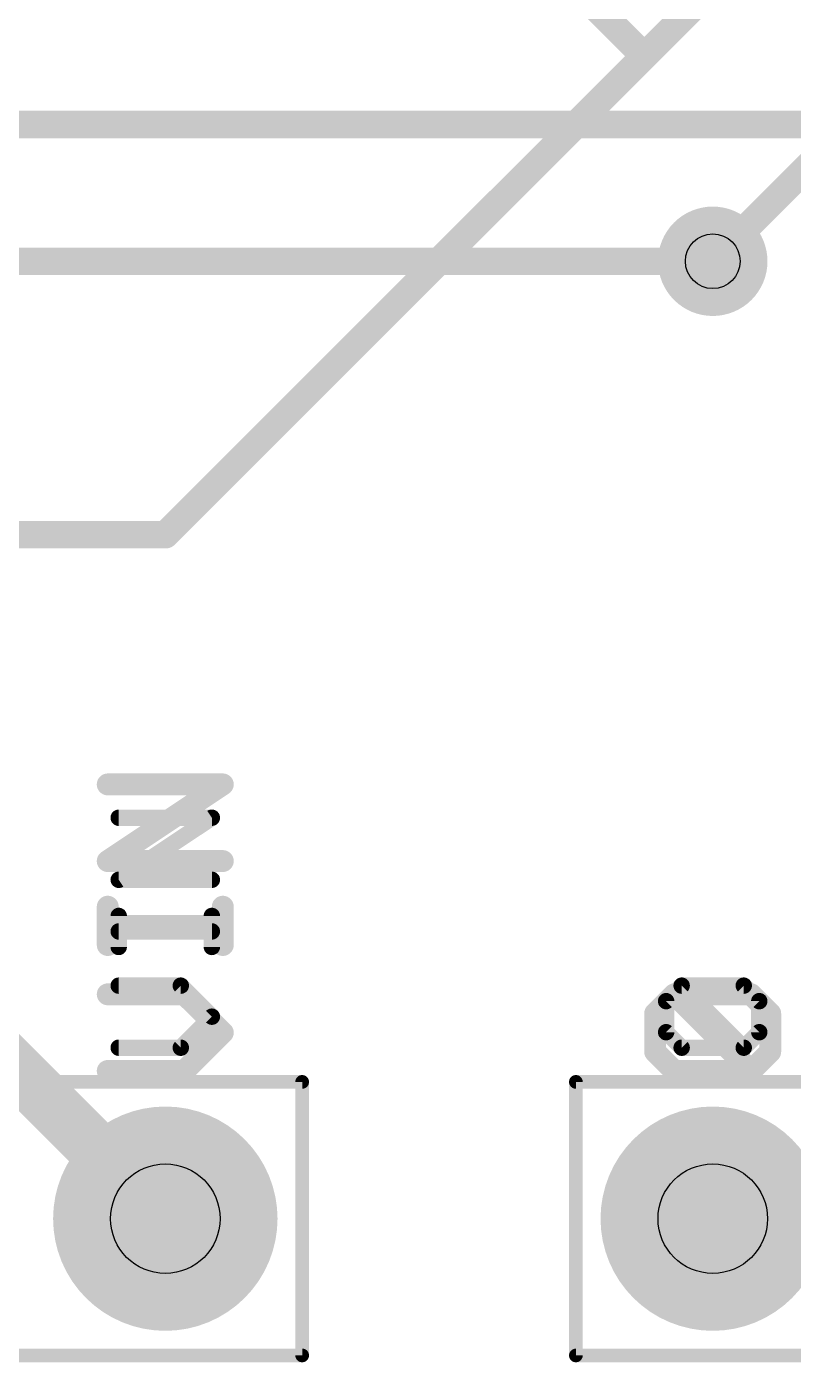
# Model space of a CAD drawing. Extents: x -27 to 80, y -11 to 53.
# Drawn here: x 35.54 to 42.66, y 1.21 to 13.61 of the extents above; entities that cross this region are included whole.
import ezdxf

# ---------------------------------------------------------------- set-up
doc = ezdxf.new("R2010")
doc.units = 0
for name, color, linetype in [('1', 12, 'CONTINUOUS'), ('16', 132, 'CONTINUOUS'), ('17', 110, 'CONTINUOUS'), ('18', 110, 'CONTINUOUS'), ('21', 53, 'CONTINUOUS'), ('29', 253, 'CONTINUOUS'), ('30', 253, 'CONTINUOUS'), ('44', 253, 'CONTINUOUS'), ('51', 53, 'CONTINUOUS')]:
    doc.layers.add(name, color=color, linetype=linetype)

# ---------------------------------------------------------------- blocks, each defined once
blk = doc.blocks.new('ROUNDP')
at = {"const_width": 0.5}
blk.add_lwpolyline([(0, -0.25, 1), (0, 0.25, 1), (0, -0.25)], format="xyb", dxfattribs=at)
blk = doc.blocks.new('ROUNDV')
at = {"const_width": 0.5}
blk.add_lwpolyline([(0, -0.25, 1), (0, 0.25, 1), (0, -0.25)], format="xyb", dxfattribs=at)

msp = doc.modelspace()

# ---------------------------------------------------------------- linework, layer by layer
at = {"layer": '1', "const_width": 0.254}
for points in [[(41.275, 13.335), (43.18, 15.24)], [(41.275, 13.335), (39.99, 14.62)], [(36.83, 8.89), (41.275, 13.335)], [(41.91, 11.43), (43.815, 13.335)], [(34.29, 8.89), (36.83, 8.89)]]:
    msp.add_lwpolyline(points, dxfattribs=at)
at = {"layer": '1', "const_width": 0.127}
for points in [[(41.2301, 13.3799, 1), (41.3199, 13.2901)], [(41.3199, 13.2901, 1), (41.2301, 13.3799)], [(41.2301, 13.2901, 1), (41.3199, 13.3799)], [(41.8651, 11.4749, 1), (41.9549, 11.3851)], [(36.7851, 8.9349, 1), (36.8749, 8.8451)], [(36.83, 8.8265, 1), (36.83, 8.9535)]]:
    msp.add_lwpolyline(points, format="xyb", dxfattribs=at)
at = {"layer": '16'}
for points, const_width in [([(33.147, 12.7), (49.53, 12.7)], 0.254), ([(17.78, 11.43), (41.91, 11.43)], 0.254), ([(34.29, 5.08), (36.83, 2.54)], 0.508)]:
    msp.add_lwpolyline(points, dxfattribs=dict(at, const_width=const_width))
for points, const_width in [([(41.91, 11.3665, 1), (41.91, 11.4935)], 0.127), ([(36.7402, 2.4502, 1), (36.9198, 2.6298)], 0.254)]:
    msp.add_lwpolyline(points, format="xyb", dxfattribs=dict(at, const_width=const_width))
at = {"layer": '21', "const_width": 0.2032}
for points in [[(36.2957, 5.8606), (37.3634, 6.5724)], [(37.3634, 6.5724), (36.2957, 6.5724)], [(37.3634, 5.8606), (36.2957, 5.8606)], [(36.2957, 5.081), (36.2957, 5.4369)], [(37.3634, 5.081), (37.3634, 5.4369)], [(37.3634, 5.2589), (36.2957, 5.2589)], [(37.0075, 4.6234), (36.2957, 4.6234)], [(37.3634, 4.2675), (37.0075, 4.6234)], [(41.3757, 4.4455), (41.5536, 4.6234)], [(41.5536, 4.6234), (42.2655, 4.6234)], [(42.2655, 3.9116), (41.5536, 4.6234)], [(42.2655, 4.6234), (42.4434, 4.4455)], [(41.3757, 4.0896), (41.3757, 4.4455)], [(42.4434, 4.4455), (42.4434, 4.0896)], [(37.0075, 3.9116), (37.3634, 4.2675)], [(41.5536, 3.9116), (41.3757, 4.0896)], [(42.4434, 4.0896), (42.2655, 3.9116)], [(36.2957, 3.9116), (37.0075, 3.9116)], [(42.2655, 3.9116), (41.5536, 3.9116)]]:
    msp.add_lwpolyline(points, dxfattribs=at)
at = {"layer": '21', "const_width": 0.1016}
for points in [[(36.2957, 6.6232, 1), (36.2957, 6.5216)], [(37.3916, 6.5301, 1), (37.3352, 6.6147)], [(37.3634, 6.5216, 1), (37.3634, 6.6232)], [(36.2957, 5.9114, 1), (36.2957, 5.8098)], [(36.2675, 5.9029, 1), (36.3239, 5.8183)], [(37.3634, 5.8098, 1), (37.3634, 5.9114)], [(36.3465, 5.4369, 1), (36.2449, 5.4369)], [(37.4142, 5.4369, 1), (37.3126, 5.4369)], [(36.2957, 5.3097, 1), (36.2957, 5.2081)], [(37.3634, 5.2081, 1), (37.3634, 5.3097)], [(36.2449, 5.081, 1), (36.3465, 5.081)], [(37.3126, 5.081, 1), (37.4142, 5.081)], [(36.2957, 4.6742, 1), (36.2957, 4.5726)], [(37.0434, 4.6593, 1), (36.9716, 4.5875)], [(37.0075, 4.5726, 1), (37.0075, 4.6742)], [(41.5536, 4.6742, 1), (41.5536, 4.5726)], [(41.5896, 4.6593, 1), (41.5177, 4.5875)], [(41.5896, 4.5875, 1), (41.5177, 4.6593)], [(42.3014, 4.6593, 1), (42.2295, 4.5875)], [(42.2655, 4.5726, 1), (42.2655, 4.6742)], [(41.4265, 4.4455, 1), (41.3249, 4.4455)], [(41.3398, 4.4814, 1), (41.4116, 4.4095)], [(42.4942, 4.4455, 1), (42.3926, 4.4455)], [(42.4075, 4.4095, 1), (42.4793, 4.4814)], [(37.3993, 4.2316, 1), (37.3275, 4.3034)], [(37.3275, 4.2316, 1), (37.3993, 4.3034)], [(41.4116, 4.1255, 1), (41.3398, 4.0536)], [(41.3249, 4.0896, 1), (41.4265, 4.0896)], [(42.3926, 4.0896, 1), (42.4942, 4.0896)], [(42.4793, 4.0536, 1), (42.4075, 4.1255)], [(36.2957, 3.9624, 1), (36.2957, 3.8608)], [(36.9716, 3.9475, 1), (37.0434, 3.8757)], [(37.0075, 3.8608, 1), (37.0075, 3.9624)], [(41.5536, 3.9624, 1), (41.5536, 3.8608)], [(41.5177, 3.8757, 1), (41.5896, 3.9475)], [(42.2295, 3.9475, 1), (42.3014, 3.8757)], [(42.2295, 3.8757, 1), (42.3014, 3.9475)], [(42.2655, 3.8608, 1), (42.2655, 3.9624)]]:
    msp.add_lwpolyline(points, format="xyb", dxfattribs=at)
at = {"layer": '44'}
for centre, radius in [((41.91, 11.43), 0.254), ((36.83, 2.54), 0.508), ((41.91, 2.54), 0.508)]:
    msp.add_circle(centre, radius, dxfattribs=at)
at = {"layer": '51'}
for points, const_width in [([(36.3975, 5.6867), (37.2618, 6.2629)], 0.1524), ([(37.2618, 6.2629), (36.3975, 6.2629)], 0.1524), ([(37.2618, 5.6867), (36.3975, 5.6867)], 0.1524), ([(36.3975, 5.063), (36.3975, 5.3511)], 0.1524), ([(37.2618, 5.063), (37.2618, 5.3511)], 0.1524), ([(37.2618, 5.2071), (36.3975, 5.2071)], 0.1524), ([(36.9737, 4.7037), (36.3975, 4.7037)], 0.1524), ([(37.2618, 4.4156), (36.9737, 4.7037)], 0.1524), ([(41.4775, 4.5597), (41.6215, 4.7037)], 0.1524), ([(41.6215, 4.7037), (42.1977, 4.7037)], 0.1524), ([(42.1977, 4.1275), (41.6215, 4.7037)], 0.1524), ([(42.1977, 4.7037), (42.3418, 4.5597)], 0.1524), ([(41.4775, 4.2716), (41.4775, 4.5597)], 0.1524), ([(42.3418, 4.5597), (42.3418, 4.2716)], 0.1524), ([(36.9737, 4.1275), (37.2618, 4.4156)], 0.1524), ([(41.6215, 4.1275), (41.4775, 4.2716)], 0.1524), ([(42.3418, 4.2716), (42.1977, 4.1275)], 0.1524), ([(36.3975, 4.1275), (36.9737, 4.1275)], 0.1524), ([(42.1977, 4.1275), (41.6215, 4.1275)], 0.1524), ([(22.86, 3.81), (38.1, 3.81)], 0.127), ([(38.1, 3.81), (38.1, 1.27)], 0.127), ([(40.64, 1.27), (40.64, 3.81)], 0.127), ([(40.64, 3.81), (55.88, 3.81)], 0.127), ([(38.1, 1.27), (22.86, 1.27)], 0.127), ([(55.88, 1.27), (40.64, 1.27)], 0.127)]:
    msp.add_lwpolyline(points, dxfattribs=dict(at, const_width=const_width))
for points, const_width in [([(36.3975, 6.301, 1), (36.3975, 6.2248)], 0.0762), ([(37.2829, 6.2312, 1), (37.2407, 6.2946)], 0.0762), ([(37.2618, 6.2248, 1), (37.2618, 6.301)], 0.0762), ([(36.3763, 5.7184, 1), (36.4186, 5.655)], 0.0762), ([(36.3975, 5.7248, 1), (36.3975, 5.6486)], 0.0762), ([(37.2618, 5.6486, 1), (37.2618, 5.7248)], 0.0762), ([(36.4356, 5.3511, 1), (36.3594, 5.3511)], 0.0762), ([(37.2999, 5.3511, 1), (37.2237, 5.3511)], 0.0762), ([(36.3975, 5.2452, 1), (36.3975, 5.169)], 0.0762), ([(37.2618, 5.169, 1), (37.2618, 5.2452)], 0.0762), ([(36.3594, 5.063, 1), (36.4356, 5.063)], 0.0762), ([(37.2237, 5.063, 1), (37.2999, 5.063)], 0.0762), ([(36.3975, 4.7418, 1), (36.3975, 4.6656)], 0.0762), ([(37.0006, 4.7307, 1), (36.9467, 4.6768)], 0.0762), ([(36.9737, 4.6656, 1), (36.9737, 4.7418)], 0.0762), ([(41.6485, 4.7307, 1), (41.5946, 4.6768)], 0.0762), ([(41.6215, 4.7418, 1), (41.6215, 4.6656)], 0.0762), ([(41.6485, 4.6768, 1), (41.5946, 4.7307)], 0.0762), ([(42.2247, 4.7307, 1), (42.1708, 4.6768)], 0.0762), ([(42.1977, 4.6656, 1), (42.1977, 4.7418)], 0.0762), ([(41.4505, 4.5866, 1), (41.5044, 4.5327)], 0.0762), ([(41.5156, 4.5597, 1), (41.4394, 4.5597)], 0.0762), ([(42.3799, 4.5597, 1), (42.3037, 4.5597)], 0.0762), ([(42.3149, 4.5327, 1), (42.3687, 4.5866)], 0.0762), ([(37.2887, 4.3887, 1), (37.2349, 4.4426)], 0.0762), ([(37.2349, 4.3887, 1), (37.2887, 4.4426)], 0.0762), ([(41.5044, 4.2985, 1), (41.4505, 4.2446)], 0.0762), ([(42.3687, 4.2446, 1), (42.3149, 4.2985)], 0.0762), ([(41.4394, 4.2716, 1), (41.5156, 4.2716)], 0.0762), ([(42.3037, 4.2716, 1), (42.3799, 4.2716)], 0.0762), ([(36.3975, 4.1656, 1), (36.3975, 4.0894)], 0.0762), ([(36.9467, 4.1544, 1), (37.0006, 4.1006)], 0.0762), ([(36.9737, 4.0894, 1), (36.9737, 4.1656)], 0.0762), ([(41.6215, 4.1656, 1), (41.6215, 4.0894)], 0.0762), ([(41.5946, 4.1006, 1), (41.6485, 4.1544)], 0.0762), ([(42.1708, 4.1544, 1), (42.2247, 4.1006)], 0.0762), ([(42.1708, 4.1006, 1), (42.2247, 4.1544)], 0.0762), ([(42.1977, 4.0894, 1), (42.1977, 4.1656)], 0.0762), ([(38.1318, 3.81, 1), (38.0682, 3.81)], 0.0635), ([(38.1, 3.7782, 1), (38.1, 3.8418)], 0.0635), ([(40.6718, 3.81, 1), (40.6082, 3.81)], 0.0635), ([(40.64, 3.8418, 1), (40.64, 3.7782)], 0.0635), ([(38.0682, 1.27, 1), (38.1318, 1.27)], 0.0635), ([(38.1, 1.2383, 1), (38.1, 1.3017)], 0.0635), ([(40.6082, 1.27, 1), (40.6718, 1.27)], 0.0635), ([(40.64, 1.3017, 1), (40.64, 1.2383)], 0.0635)]:
    msp.add_lwpolyline(points, format="xyb", dxfattribs=dict(at, const_width=const_width))

# ---------------------------------------------------------------- block references
at = {"layer": '17', "xscale": 1.8796, "yscale": 1.8796}
for p in [(36.83, 2.54), (36.83, 2.54), (41.91, 2.54), (41.91, 2.54)]:
    msp.add_blockref('ROUNDP', p, dxfattribs=at)
at = {"layer": '18', "xscale": 1.016, "yscale": 1.016}
msp.add_blockref('ROUNDV', (41.91, 11.43), dxfattribs=at)
msp.add_blockref('ROUNDV', (41.91, 11.43), dxfattribs=at)
at = {"layer": '29', "xscale": 2.0828, "yscale": 2.0828}
for p in [(36.83, 2.54), (41.91, 2.54)]:
    msp.add_blockref('ROUNDP', p, dxfattribs=at)
at = {"layer": '30', "xscale": 2.0828, "yscale": 2.0828}
for p in [(36.83, 2.54), (41.91, 2.54)]:
    msp.add_blockref('ROUNDP', p, dxfattribs=at)

doc.saveas('drawing.dxf')
